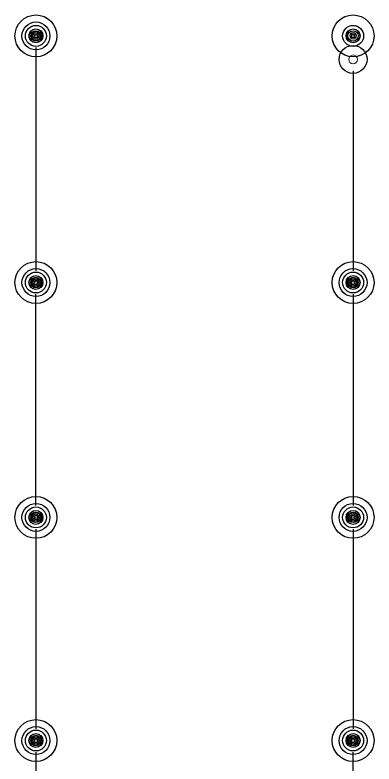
# Model space of a CAD drawing. Extents: x -24247 to 247, y -156 to 1335.
# Drawn here: x -2915.1 to -2792.9, y 1079.7 to 1334.9 of the extents above; entities that cross this region are included whole.
import ezdxf

# ---------------------------------------------------------------- set-up
doc = ezdxf.new("R2010")
doc.units = 0
doc.header["$LTSCALE"] = 48
doc.header["$MEASUREMENT"] = 0
for name, color, linetype in [('F-DRYP-N', 3, 'Continuous'), ('F-SPRK-HEAD-N', 2, 'Continuous'), ('F-SPRK-HEAD-N @ 1 (1)', 2, 'Continuous'), ('F-SPRK-HEAD-N @ 1 (2)', 2, 'Continuous'), ('F-SPRK-HEAD-N @ 128', 2, 'Continuous'), ('F-SPRK-HEAD-N @ 192', 2, 'Continuous'), ('F-SPRK-HEAD-N @ 48', 2, 'Continuous'), ('F-SPRK-HEAD-N @ 64', 2, 'Continuous'), ('F-SPRK-HEAD-N @ 96', 2, 'Continuous')]:
    doc.layers.add(name, color=color, linetype=linetype)

# ---------------------------------------------------------------- blocks, each defined once
blk = doc.blocks.new('*U14')
blk.add_circle((0, 0), 0.0371)
at = {"color": 7, "lineweight": 0}
blk.add_circle((0, 0), 0.0117, dxfattribs=at)
blk = doc.blocks.new('*U563')
at = {"layer": 'F-SPRK-HEAD-N @ 1 (1)'}
blk.add_blockref('*U14', (-2908, 1087.74), dxfattribs=at)
at = {"layer": 'F-SPRK-HEAD-N @ 1 (2)'}
blk.add_blockref('*U14', (-2908, 1087.74), dxfattribs=at)
at = {"layer": 'F-SPRK-HEAD-N @ 128', "xscale": 128, "yscale": 128, "zscale": 128}
blk.add_blockref('*U14', (-2908, 1087.74), dxfattribs=at)
at = {"layer": 'F-SPRK-HEAD-N @ 192', "xscale": 192, "yscale": 192, "zscale": 192}
blk.add_blockref('*U14', (-2908, 1087.74), dxfattribs=at)
at = {"layer": 'F-SPRK-HEAD-N @ 48', "xscale": 48, "yscale": 48, "zscale": 48}
blk.add_blockref('*U14', (-2908, 1087.74), dxfattribs=at)
at = {"layer": 'F-SPRK-HEAD-N @ 64', "xscale": 64, "yscale": 64, "zscale": 64}
blk.add_blockref('*U14', (-2908, 1087.74), dxfattribs=at)
at = {"layer": 'F-SPRK-HEAD-N @ 96', "xscale": 96, "yscale": 96, "zscale": 96}
blk.add_blockref('*U14', (-2908, 1087.74), dxfattribs=at)
blk = doc.blocks.new('*U565')
at = {"layer": 'F-SPRK-HEAD-N @ 1 (1)'}
blk.add_blockref('*U14', (-2908, 1243.74), dxfattribs=at)
at = {"layer": 'F-SPRK-HEAD-N @ 1 (2)'}
blk.add_blockref('*U14', (-2908, 1243.74), dxfattribs=at)
at = {"layer": 'F-SPRK-HEAD-N @ 128', "xscale": 128, "yscale": 128, "zscale": 128}
blk.add_blockref('*U14', (-2908, 1243.74), dxfattribs=at)
at = {"layer": 'F-SPRK-HEAD-N @ 192', "xscale": 192, "yscale": 192, "zscale": 192}
blk.add_blockref('*U14', (-2908, 1243.74), dxfattribs=at)
at = {"layer": 'F-SPRK-HEAD-N @ 48', "xscale": 48, "yscale": 48, "zscale": 48}
blk.add_blockref('*U14', (-2908, 1243.74), dxfattribs=at)
at = {"layer": 'F-SPRK-HEAD-N @ 64', "xscale": 64, "yscale": 64, "zscale": 64}
blk.add_blockref('*U14', (-2908, 1243.74), dxfattribs=at)
at = {"layer": 'F-SPRK-HEAD-N @ 96', "xscale": 96, "yscale": 96, "zscale": 96}
blk.add_blockref('*U14', (-2908, 1243.74), dxfattribs=at)
blk = doc.blocks.new('*U588')
at = {"layer": 'F-SPRK-HEAD-N @ 1 (1)'}
blk.add_blockref('*U14', (-2800, 1087.74), dxfattribs=at)
at = {"layer": 'F-SPRK-HEAD-N @ 1 (2)'}
blk.add_blockref('*U14', (-2800, 1087.74), dxfattribs=at)
at = {"layer": 'F-SPRK-HEAD-N @ 128', "xscale": 128, "yscale": 128, "zscale": 128}
blk.add_blockref('*U14', (-2800, 1087.74), dxfattribs=at)
at = {"layer": 'F-SPRK-HEAD-N @ 192', "xscale": 192, "yscale": 192, "zscale": 192}
blk.add_blockref('*U14', (-2800, 1087.74), dxfattribs=at)
at = {"layer": 'F-SPRK-HEAD-N @ 48', "xscale": 48, "yscale": 48, "zscale": 48}
blk.add_blockref('*U14', (-2800, 1087.74), dxfattribs=at)
at = {"layer": 'F-SPRK-HEAD-N @ 64', "xscale": 64, "yscale": 64, "zscale": 64}
blk.add_blockref('*U14', (-2800, 1087.74), dxfattribs=at)
at = {"layer": 'F-SPRK-HEAD-N @ 96', "xscale": 96, "yscale": 96, "zscale": 96}
blk.add_blockref('*U14', (-2800, 1087.74), dxfattribs=at)
blk = doc.blocks.new('*U591')
at = {"layer": 'F-SPRK-HEAD-N @ 1 (1)'}
blk.add_blockref('*U14', (-2800, 1243.74), dxfattribs=at)
at = {"layer": 'F-SPRK-HEAD-N @ 1 (2)'}
blk.add_blockref('*U14', (-2800, 1243.74), dxfattribs=at)
at = {"layer": 'F-SPRK-HEAD-N @ 128', "xscale": 128, "yscale": 128, "zscale": 128}
blk.add_blockref('*U14', (-2800, 1243.74), dxfattribs=at)
at = {"layer": 'F-SPRK-HEAD-N @ 192', "xscale": 192, "yscale": 192, "zscale": 192}
blk.add_blockref('*U14', (-2800, 1243.74), dxfattribs=at)
at = {"layer": 'F-SPRK-HEAD-N @ 48', "xscale": 48, "yscale": 48, "zscale": 48}
blk.add_blockref('*U14', (-2800, 1243.74), dxfattribs=at)
at = {"layer": 'F-SPRK-HEAD-N @ 64', "xscale": 64, "yscale": 64, "zscale": 64}
blk.add_blockref('*U14', (-2800, 1243.74), dxfattribs=at)
at = {"layer": 'F-SPRK-HEAD-N @ 96', "xscale": 96, "yscale": 96, "zscale": 96}
blk.add_blockref('*U14', (-2800, 1243.74), dxfattribs=at)
blk = doc.blocks.new('*U592')
at = {"layer": 'F-SPRK-HEAD-N @ 1 (1)'}
blk.add_blockref('*U14', (-2908, 1327.74), dxfattribs=at)
at = {"layer": 'F-SPRK-HEAD-N @ 1 (2)'}
blk.add_blockref('*U14', (-2908, 1327.74), dxfattribs=at)
at = {"layer": 'F-SPRK-HEAD-N @ 128', "xscale": 128, "yscale": 128, "zscale": 128}
blk.add_blockref('*U14', (-2908, 1327.74), dxfattribs=at)
at = {"layer": 'F-SPRK-HEAD-N @ 192', "xscale": 192, "yscale": 192, "zscale": 192}
blk.add_blockref('*U14', (-2908, 1327.74), dxfattribs=at)
at = {"layer": 'F-SPRK-HEAD-N @ 48', "xscale": 48, "yscale": 48, "zscale": 48}
blk.add_blockref('*U14', (-2908, 1327.74), dxfattribs=at)
at = {"layer": 'F-SPRK-HEAD-N @ 64', "xscale": 64, "yscale": 64, "zscale": 64}
blk.add_blockref('*U14', (-2908, 1327.74), dxfattribs=at)
at = {"layer": 'F-SPRK-HEAD-N @ 96', "xscale": 96, "yscale": 96, "zscale": 96}
blk.add_blockref('*U14', (-2908, 1327.74), dxfattribs=at)
blk = doc.blocks.new('*U594')
at = {"layer": 'F-SPRK-HEAD-N @ 1 (1)'}
blk.add_blockref('*U14', (-2800, 1327.74), dxfattribs=at)
at = {"layer": 'F-SPRK-HEAD-N @ 1 (2)'}
blk.add_blockref('*U14', (-2800, 1327.74), dxfattribs=at)
at = {"layer": 'F-SPRK-HEAD-N @ 128', "xscale": 128, "yscale": 128, "zscale": 128}
blk.add_blockref('*U14', (-2800, 1319.74), dxfattribs=at)
at = {"layer": 'F-SPRK-HEAD-N @ 192', "xscale": 192, "yscale": 192, "zscale": 192}
blk.add_blockref('*U14', (-2800, 1327.74), dxfattribs=at)
at = {"layer": 'F-SPRK-HEAD-N @ 48', "xscale": 48, "yscale": 48, "zscale": 48}
blk.add_blockref('*U14', (-2800, 1327.74), dxfattribs=at)
at = {"layer": 'F-SPRK-HEAD-N @ 64', "xscale": 64, "yscale": 64, "zscale": 64}
blk.add_blockref('*U14', (-2800, 1327.74), dxfattribs=at)
at = {"layer": 'F-SPRK-HEAD-N @ 96', "xscale": 96, "yscale": 96, "zscale": 96}
blk.add_blockref('*U14', (-2800, 1327.74), dxfattribs=at)
blk = doc.blocks.new('*U671')
at = {"layer": 'F-SPRK-HEAD-N @ 1 (1)'}
blk.add_blockref('*U14', (-2908, 1163.74), dxfattribs=at)
at = {"layer": 'F-SPRK-HEAD-N @ 1 (2)'}
blk.add_blockref('*U14', (-2908, 1163.74), dxfattribs=at)
at = {"layer": 'F-SPRK-HEAD-N @ 128', "xscale": 128, "yscale": 128, "zscale": 128}
blk.add_blockref('*U14', (-2908, 1163.74), dxfattribs=at)
at = {"layer": 'F-SPRK-HEAD-N @ 192', "xscale": 192, "yscale": 192, "zscale": 192}
blk.add_blockref('*U14', (-2908, 1163.74), dxfattribs=at)
at = {"layer": 'F-SPRK-HEAD-N @ 48', "xscale": 48, "yscale": 48, "zscale": 48}
blk.add_blockref('*U14', (-2908, 1163.74), dxfattribs=at)
at = {"layer": 'F-SPRK-HEAD-N @ 64', "xscale": 64, "yscale": 64, "zscale": 64}
blk.add_blockref('*U14', (-2908, 1163.74), dxfattribs=at)
at = {"layer": 'F-SPRK-HEAD-N @ 96', "xscale": 96, "yscale": 96, "zscale": 96}
blk.add_blockref('*U14', (-2908, 1163.74), dxfattribs=at)
blk = doc.blocks.new('*U673')
at = {"layer": 'F-SPRK-HEAD-N @ 1 (1)'}
blk.add_blockref('*U14', (-2800, 1163.74), dxfattribs=at)
at = {"layer": 'F-SPRK-HEAD-N @ 1 (2)'}
blk.add_blockref('*U14', (-2800, 1163.74), dxfattribs=at)
at = {"layer": 'F-SPRK-HEAD-N @ 128', "xscale": 128, "yscale": 128, "zscale": 128}
blk.add_blockref('*U14', (-2800, 1163.74), dxfattribs=at)
at = {"layer": 'F-SPRK-HEAD-N @ 192', "xscale": 192, "yscale": 192, "zscale": 192}
blk.add_blockref('*U14', (-2800, 1163.74), dxfattribs=at)
at = {"layer": 'F-SPRK-HEAD-N @ 48', "xscale": 48, "yscale": 48, "zscale": 48}
blk.add_blockref('*U14', (-2800, 1163.74), dxfattribs=at)
at = {"layer": 'F-SPRK-HEAD-N @ 64', "xscale": 64, "yscale": 64, "zscale": 64}
blk.add_blockref('*U14', (-2800, 1163.74), dxfattribs=at)
at = {"layer": 'F-SPRK-HEAD-N @ 96', "xscale": 96, "yscale": 96, "zscale": 96}
blk.add_blockref('*U14', (-2800, 1163.74), dxfattribs=at)

msp = doc.modelspace()

# ---------------------------------------------------------------- linework, layer by layer
at = {"layer": 'F-DRYP-N'}
for p, q in [((-2908, 1323.74), (-2908, 1247.74)), ((-2800, 1315.74), (-2800, 1247.74)), ((-2908, 1167.74), (-2908, 1239.74)), ((-2800, 1239.74), (-2800, 1167.74)), ((-2908, 1159.74), (-2908, 1091.74)), ((-2800, 1159.74), (-2800, 1091.74)), ((-2908, 1083.74), (-2908, 979.74)), ((-2800, 979.74), (-2800, 1083.74))]:
    msp.add_line(p, q, dxfattribs=at)

# ---------------------------------------------------------------- block references
at = {"layer": 'F-SPRK-HEAD-N'}
for name in ['*U592', '*U594', '*U565', '*U591', '*U671', '*U673', '*U563', '*U588']:
    msp.add_blockref(name, (0, 0), dxfattribs=at)

doc.saveas('drawing.dxf')
